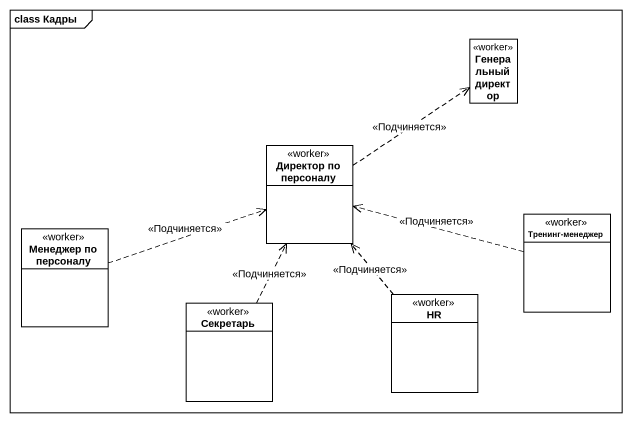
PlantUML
@startuml
mainframe class Кадры
hide circle
hide empty members
class "Генеральный директор" as Генеральный_директор <<worker>>
class "Директор по персоналу" as Директор_по_персоналу <<worker>>
class "Тренинг-менеджер" as Тренинг_менеджер <<worker>>
class "Менеджер по персоналу" as Менеджер_по_персоналу <<worker>>
class Секретарь <<worker>>
class HR <<worker>>
Директор_по_персоналу .up.> Генеральный_директор : <<Подчиняется>>
Тренинг_менеджер .left.> Директор_по_персоналу : <<Подчиняется>>
Менеджер_по_персоналу .right.> Директор_по_персоналу : <<Подчиняется>>
Секретарь .up.> Директор_по_персоналу : <<Подчиняется>>
HR .up.> Директор_по_персоналу : <<Подчиняется>>
@enduml
